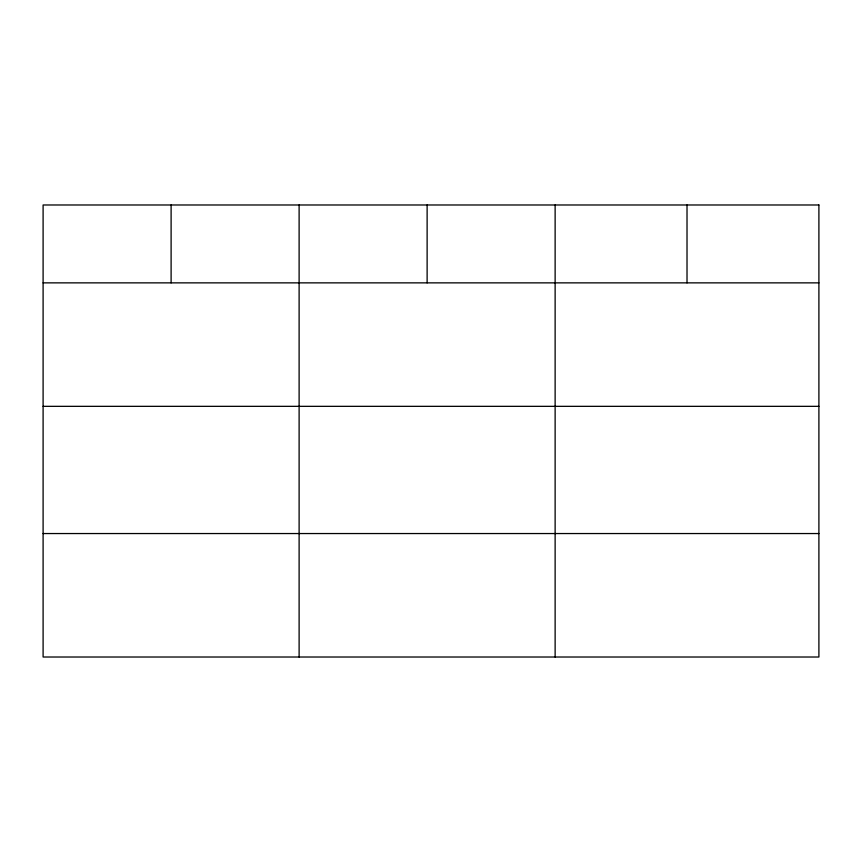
<?xml version="1.0" encoding="UTF-8"?>
<svg xmlns="http://www.w3.org/2000/svg" width="862" height="862" viewBox="0 0 862 862"><rect width="100%" height="100%" fill="white"/><g stroke="black" fill="none" stroke-linecap="round" stroke-linejoin="round"><path stroke-width="1.29" d="M43.1 282.865L818.9 282.865M43.1 406.336L818.9 406.336M43.1 533.546L818.9 533.546M687.014 204.984L687.014 282.865M555.128 204.984L555.128 657.016M427.121 204.984L427.121 282.865M299.114 204.984L299.114 657.016M171.107 204.984L171.107 282.865M818.9 204.984L43.1 204.984L43.1 657.016L818.9 657.016L818.9 204.984"/></g></svg>
